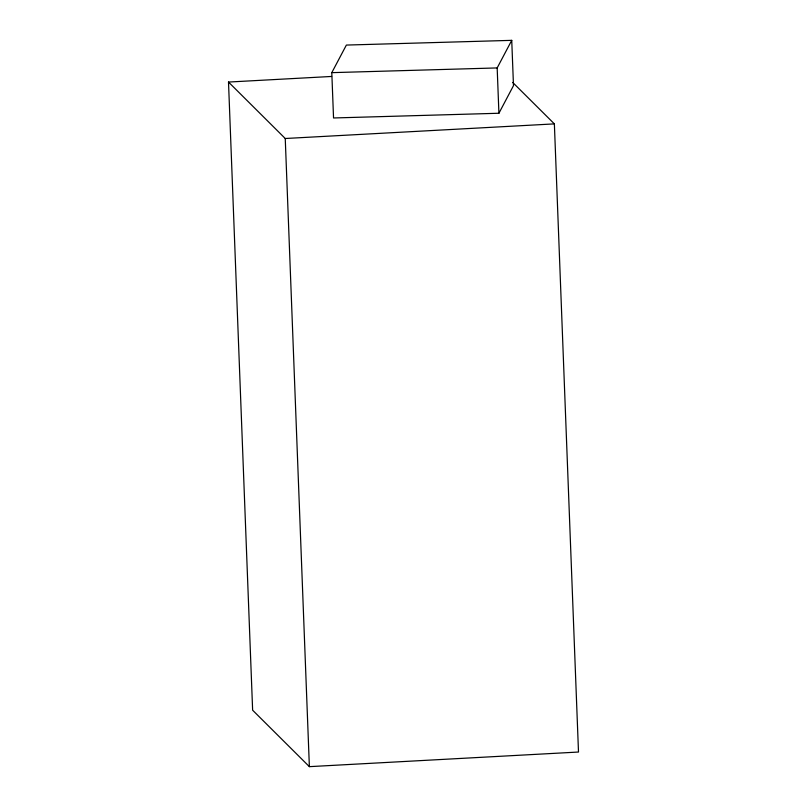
<?xml version="1.0" encoding="UTF-8"?>
<svg xmlns="http://www.w3.org/2000/svg" width="807" height="807" viewBox="0 0 807 807"><rect width="100%" height="100%" fill="white"/><g stroke="black" fill="none" stroke-linecap="round" stroke-linejoin="round"><path stroke-width="1.21" d="M331.798 72.65L346.374 45.071L511.739 40.35L513.484 85.663L498.918 113.252L333.543 117.973L331.798 72.65L497.173 67.929L511.739 40.35M512.697 82.435L554.369 123.885L578.498 752.033L309.374 766.65L252.631 710.2L228.502 82.052L331.616 76.453M228.502 82.052L285.244 138.501L554.369 123.885M497.173 67.929L498.918 113.252M285.244 138.501L309.374 766.65"/></g></svg>
